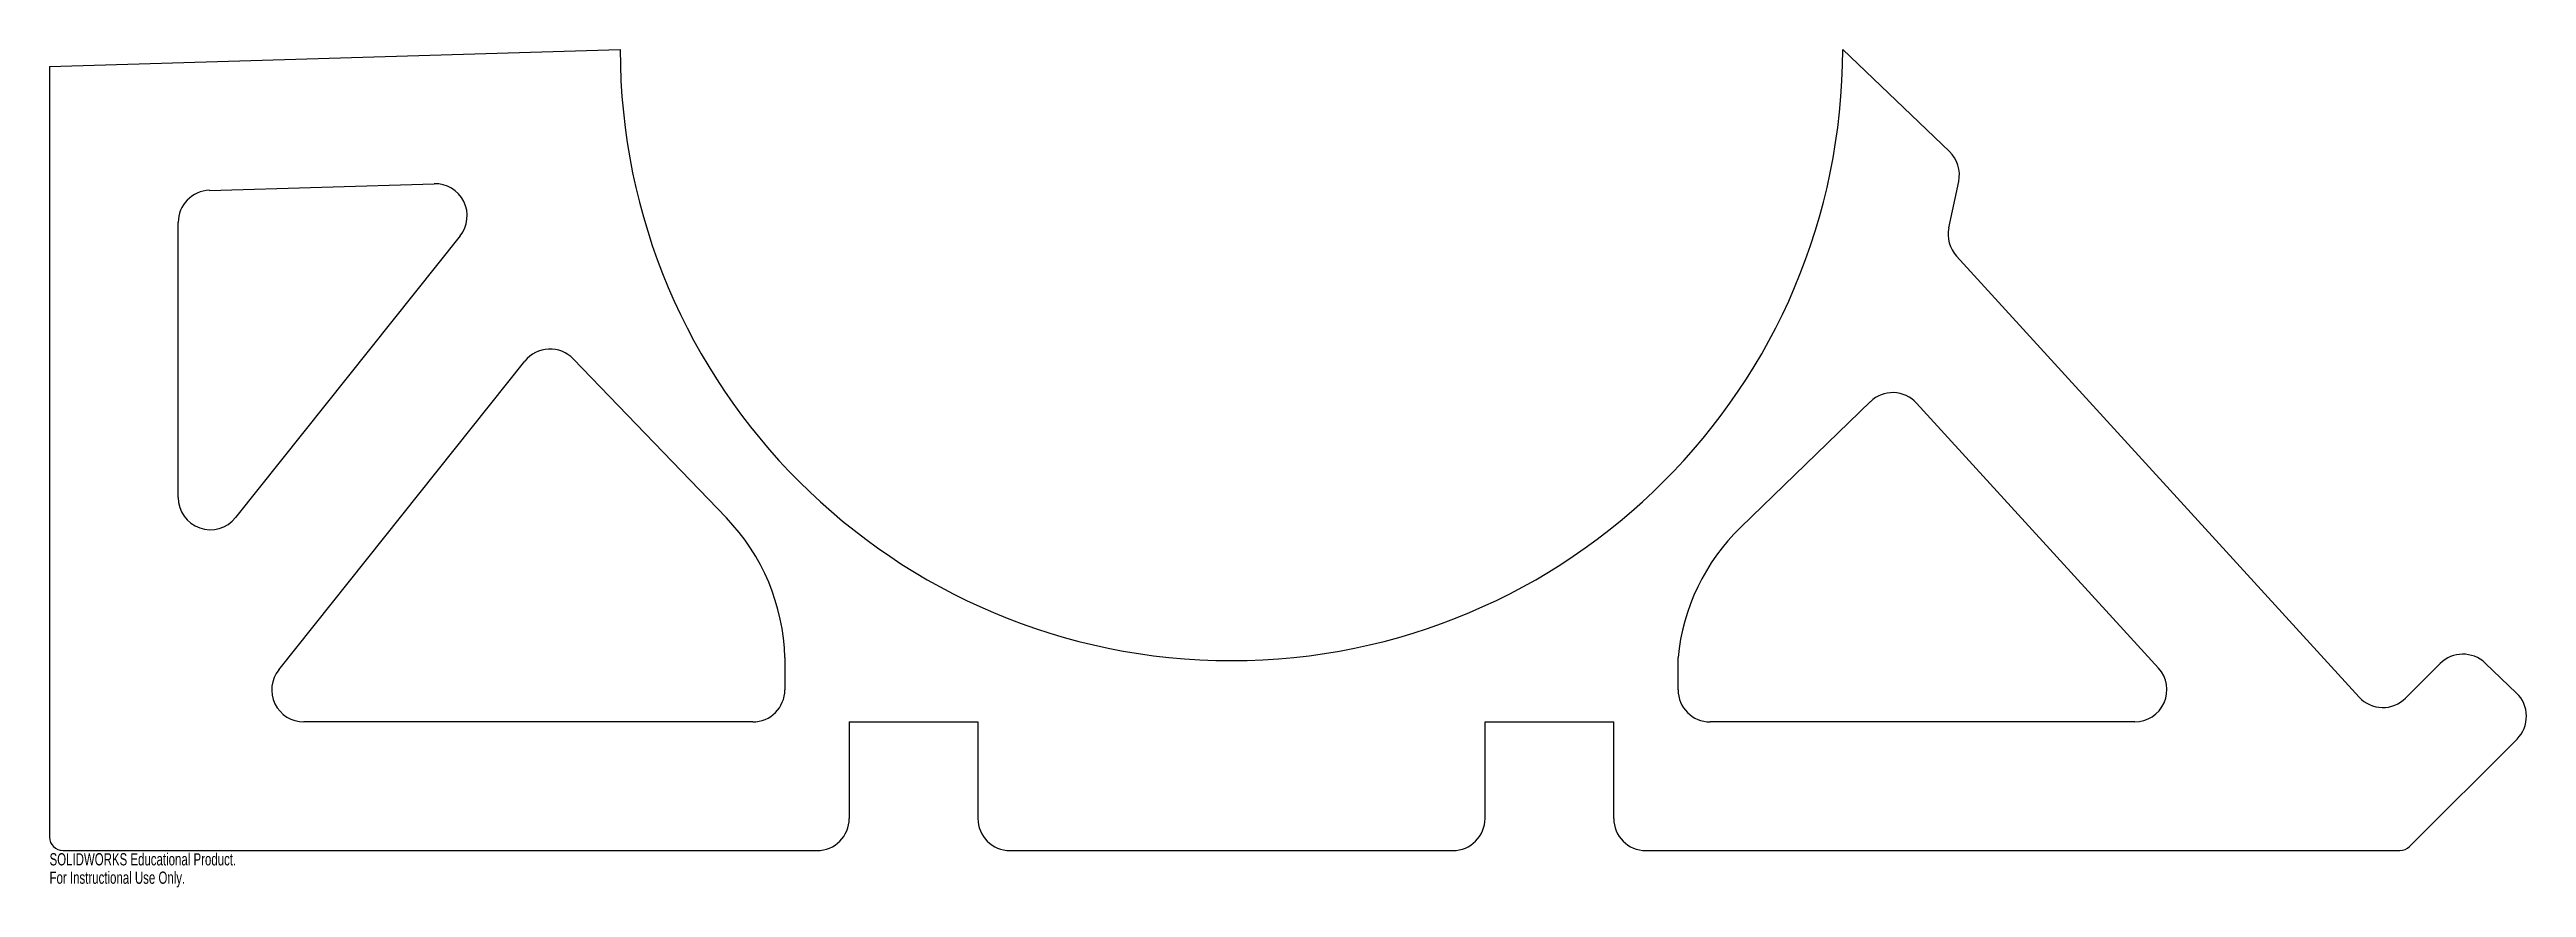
# Model space of a CAD drawing. Header units: millimetres. Extents: x -467 to 511, y -15 to 316.
import ezdxf

# ---------------------------------------------------------------- set-up
doc = ezdxf.new("R2010")
doc.units = ezdxf.units.MM
doc.styles.add('SLDTEXTSTYLE0', font='TXT', dxfattribs={"width": 0.7})

msp = doc.modelspace()

# ---------------------------------------------------------------- linework, layer by layer
at = {"color": 7, "linetype": 'Continuous', "lineweight": 25}
for p, q in [((-466.58, 309.66), (-241.3, 316.3)), ((283.46, 276.03), (241.3, 316.3)), ((-466.58, 309.66), (-466.58, 5.33)), ((283.21, 245.95), (287.1, 264.2)), ((-403.45, 260.7), (-314.78, 263.31)), ((-415.78, 139.4), (-415.78, 248.01)), ((-304.48, 242.7), (-393.15, 131.49)), ((445.17, 60.62), (286.25, 234.74)), ((-376.07, 71.42), (-278.92, 193.26)), ((-259.85, 194.16), (-199.4, 131.39)), ((201.05, 127.65), (252.22, 177.26)), ((270.44, 176.7), (365.95, 72.06)), ((-176.3, 76.2), (-176.3, 63.5)), ((176.3, 63.5), (176.3, 76.2)), ((477.17, 73.84), (463.53, 60.2)), ((507.3, 62.22), (494.93, 74.04)), ((-189, 50.8), (-366.14, 50.8)), ((-150.9, 50.8), (-150.9, 12.7)), ((-150.9, 50.8), (-100.1, 50.8)), ((-100.1, 50.8), (-100.1, 12.7)), ((100.1, 12.7), (100.1, 50.8)), ((100.1, 50.8), (150.9, 50.8)), ((150.9, 12.7), (150.9, 50.8)), ((356.57, 50.8), (189, 50.8)), ((465.02, 1.56), (507.51, 44.06)), ((-461.25, 0), (-163.6, 0)), ((-87.4, 0), (87.4, 0)), ((163.6, 0), (461.25, 0))]:
    msp.add_line(p, q, dxfattribs=at)
for centre, radius, start, end in [((0, 316.3), 241.3, 180, 0), ((274.68, 266.85), 12.7, 347.93696, 46.31331), ((-403.08, 248.01), 12.7, 91.68713, 180), ((-314.41, 250.62), 12.7, 321.43486, 91.68713), ((295.63, 243.3), 12.7, 167.93696, 222.38856), ((-268.99, 185.35), 12.7, 43.92172, 141.43486), ((261.06, 168.14), 12.7, 42.38856, 134.11509), ((-403.08, 139.4), 12.7, 180, 321.43486), ((-258.97, 74.03), 82.7, 1.50557, 43.92172), ((258.62, 68.28), 82.7, 134.11509, 174.50422), ((-366.14, 63.5), 12.7, 141.43486, 270), ((356.57, 63.5), 12.7, 270, 42.38856), ((486.15, 64.86), 12.7, 46.31331, 135), ((-189, 63.5), 12.7, 270, 0), ((189, 63.5), 12.7, 180, 270), ((454.55, 69.18), 12.7, 222.38856, 315), ((498.53, 53.04), 12.7, 315, 46.31331), ((-163.6, 12.7), 12.7, 270, 0), ((-87.4, 12.7), 12.7, 180, 270), ((87.4, 12.7), 12.7, 270, 0), ((163.6, 12.7), 12.7, 180, 270), ((-461.25, 5.33), 5.33, 180, 270), ((461.25, 5.33), 5.33, 270, 315)]:
    msp.add_arc(centre, radius, start, end, dxfattribs=at)

# ---------------------------------------------------------------- texts
at = {"color": 7, "linetype": 'Continuous', "char_height": 4.8336, "attachment_point": 1, "style": 'SLDTEXTSTYLE0'}
for s, insert in [('SOLIDWORKS Educational Product.', (-466.58, -1.02)), ('For Instructional Use Only.', (-466.58, -8.27))]:
    msp.add_mtext(s, dxfattribs=dict(at, insert=insert))

doc.saveas('drawing.dxf')
